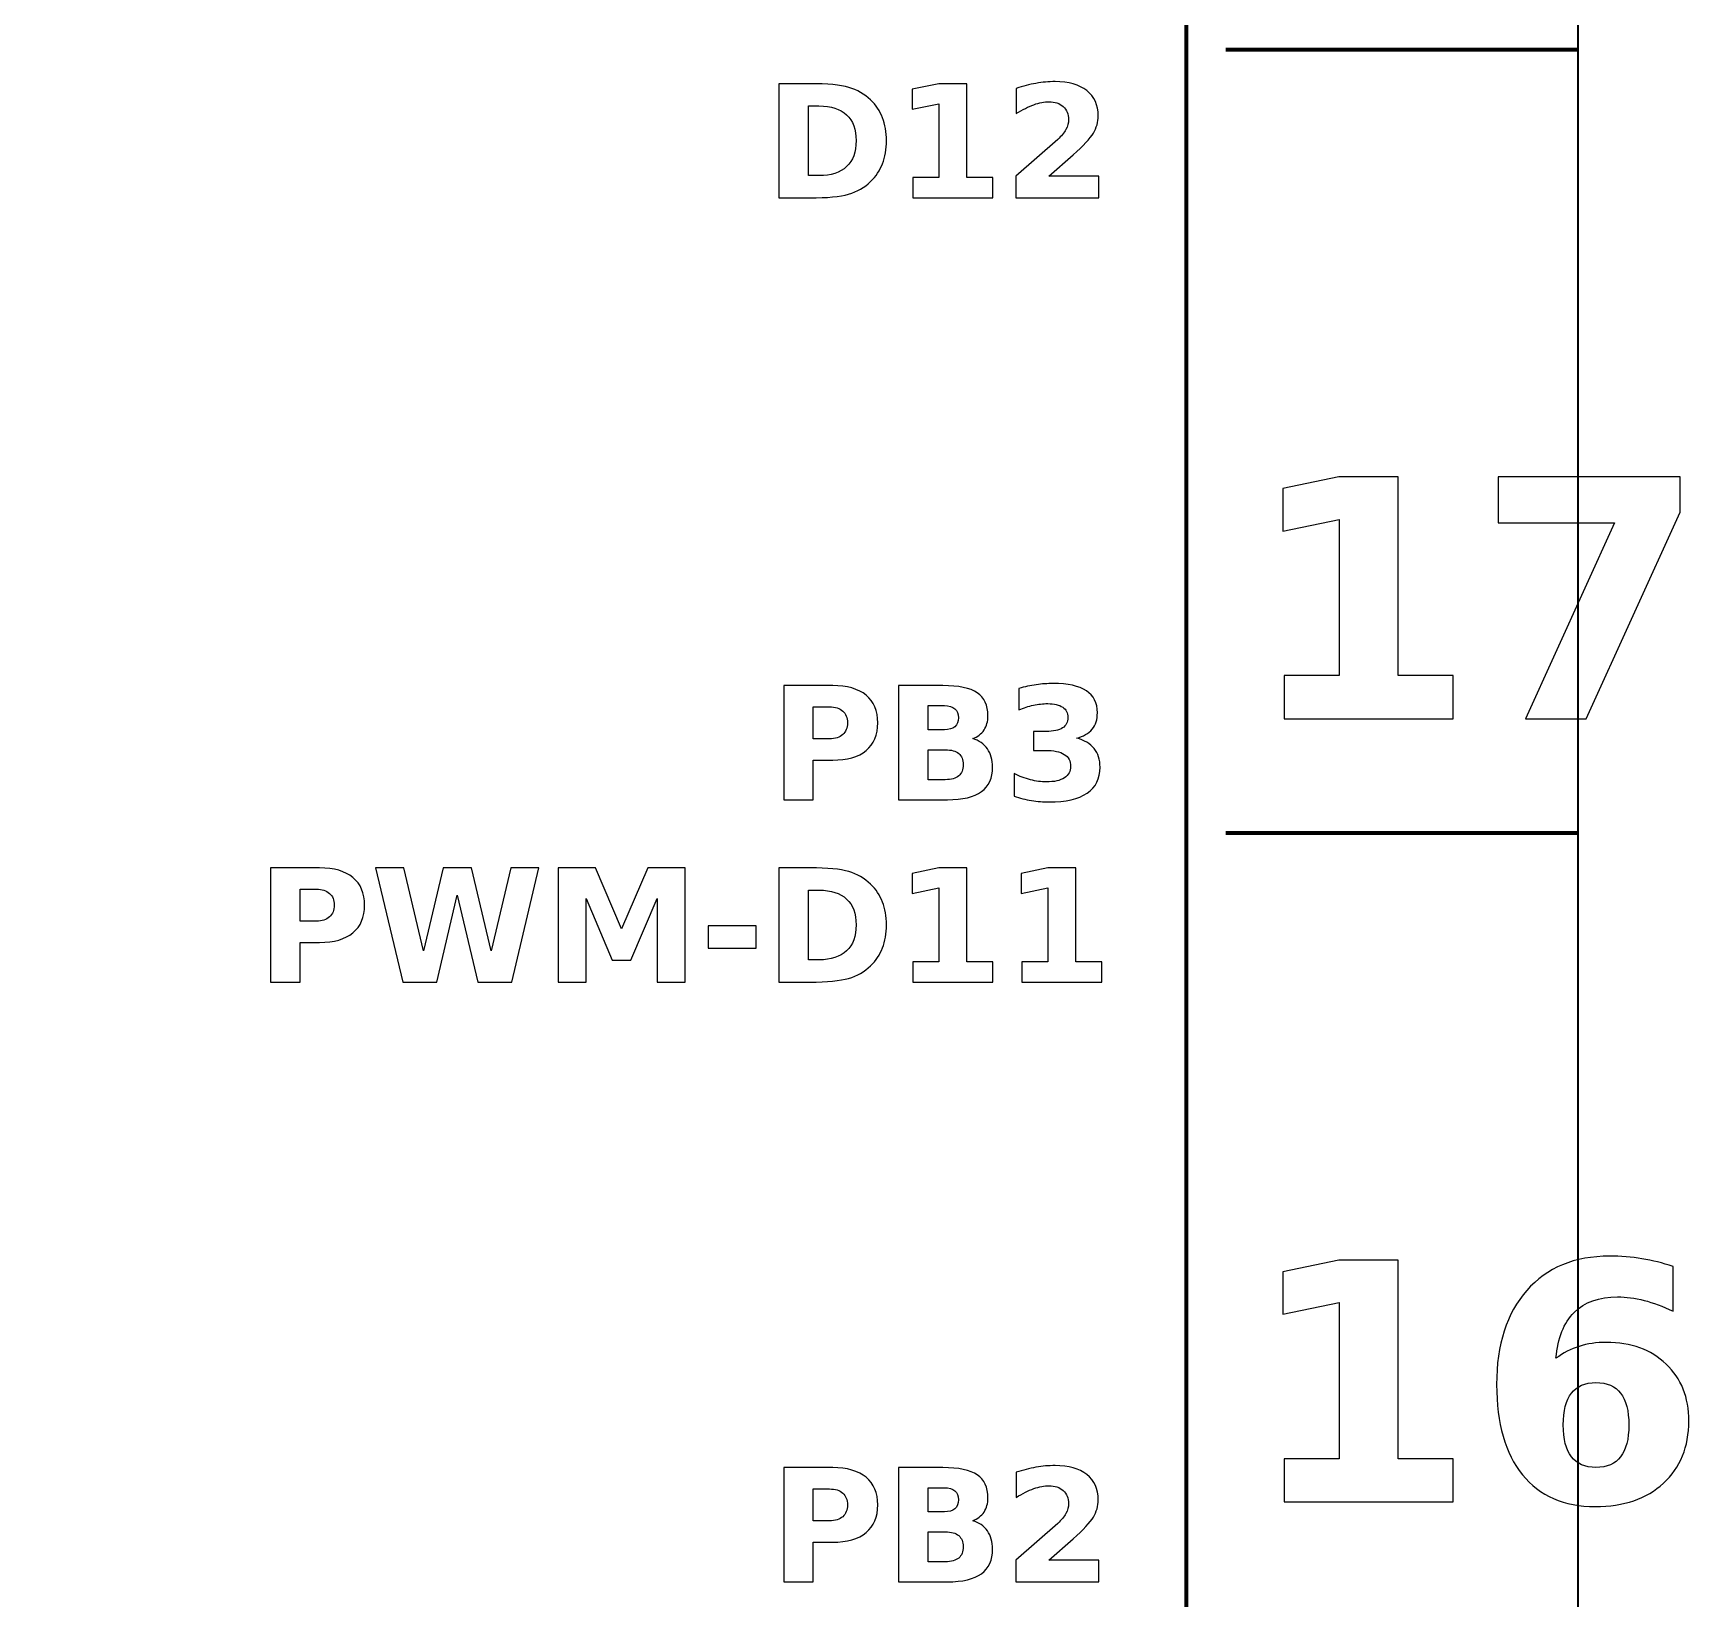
# Model space of a CAD drawing. Header units: centimetres. Extents: x -12.6 to -8.4, y -22.9 to -6.8.
# Drawn here: x -10.473 to -8.359, y -20.828 to -18.829 of the extents above; entities that cross this region are included whole.
import ezdxf

# ---------------------------------------------------------------- set-up
doc = ezdxf.new("R2010")
doc.units = ezdxf.units.CM
doc.header["$MEASUREMENT"] = 0
doc.layers.add('Layer 1', color=7, linetype='Continuous')

msp = doc.modelspace()

# ---------------------------------------------------------------- linework, layer by layer
at = {"layer": 'Layer 1', "color": 7, "lineweight": 35}
msp.add_open_spline([(-12.5, -6.85), (-12.5, -6.85), (-8.5, -6.85), (-8.5, -6.85), (-8.5, -6.85), (-8.5, -6.85), (-8.5, -22.85), (-8.5, -22.85), (-8.5, -22.85), (-8.5, -22.85), (-12.5, -22.85), (-12.5, -22.85), (-12.5, -22.85), (-12.5, -22.85), (-12.5, -6.85), (-12.5, -6.85)], degree=3, knots=[0, 0, 0, 0, 0.25, 0.25, 0.25, 0.25, 0.5, 0.5, 0.5, 0.5, 0.75, 0.75, 0.75, 0.75, 1, 1, 1, 1], dxfattribs=at)
at = {"layer": 'Layer 1', "color": 250, "lineweight": 100}
msp.add_open_spline([(-12, -8.35), (-12, -8.35), (-9, -8.35), (-9, -8.35), (-9, -8.35), (-9, -8.35), (-9, -22.25), (-9, -22.25), (-9, -22.25), (-9, -22.25), (-12, -22.25), (-12, -22.25), (-12, -22.25), (-12, -22.25), (-12, -8.35), (-12, -8.35)], degree=3, knots=[0, 0, 0, 0, 0.25, 0.25, 0.25, 0.25, 0.5, 0.5, 0.5, 0.5, 0.75, 0.75, 0.75, 0.75, 1, 1, 1, 1], dxfattribs=at)
at = {"layer": 'Layer 1', "color": 250, "lineweight": 106}
for points in [[(-8.95, -18.85), (-8.95, -18.85), (-8.50001, -18.84998), (-8.50001, -18.84998)], [(-8.95, -19.85), (-8.95, -19.85), (-8.50001, -19.84998), (-8.50001, -19.84998)]]:
    msp.add_open_spline(points, degree=3, dxfattribs=at)
at = {"layer": 'Layer 1', "color": 250}
for points, knots in [([(-9.5205, -18.8935), (-9.5205, -18.8935), (-9.48084, -18.8935), (-9.48084, -18.8935), (-9.48084, -18.8935), (-9.4587, -18.8935), (-9.44224, -18.89507), (-9.4314, -18.89823), (-9.4314, -18.89823), (-9.42057, -18.9014), (-9.41127, -18.90673), (-9.4035, -18.9143), (-9.4035, -18.9143), (-9.39667, -18.92087), (-9.3916, -18.92847), (-9.38827, -18.93707), (-9.38827, -18.93707), (-9.38497, -18.94563), (-9.3833, -18.95537), (-9.3833, -18.96627), (-9.3833, -18.96627), (-9.3833, -18.97727), (-9.38497, -18.98707), (-9.38827, -18.9957), (-9.38827, -18.9957), (-9.3916, -19.00433), (-9.39667, -19.01193), (-9.4035, -19.0185), (-9.4035, -19.0185), (-9.41134, -19.02607), (-9.4207, -19.0314), (-9.43164, -19.03457), (-9.43164, -19.03457), (-9.44257, -19.03773), (-9.45897, -19.0393), (-9.48084, -19.0393), (-9.48084, -19.0393), (-9.48084, -19.0393), (-9.5205, -19.0393), (-9.5205, -19.0393), (-9.5205, -19.0393), (-9.5205, -19.0393), (-9.5205, -18.8935), (-9.5205, -18.8935)], [0, 0, 0, 0, 0.0909091, 0.0909091, 0.0909091, 0.0909091, 0.1818182, 0.1818182, 0.1818182, 0.1818182, 0.2727273, 0.2727273, 0.2727273, 0.2727273, 0.3636364, 0.3636364, 0.3636364, 0.3636364, 0.4545455, 0.4545455, 0.4545455, 0.4545455, 0.5454545, 0.5454545, 0.5454545, 0.5454545, 0.6363636, 0.6363636, 0.6363636, 0.6363636, 0.7272727, 0.7272727, 0.7272727, 0.7272727, 0.8181818, 0.8181818, 0.8181818, 0.8181818, 0.9090909, 0.9090909, 0.9090909, 0.9090909, 1, 1, 1, 1]), ([(-9.34944, -19.01333), (-9.34944, -19.01333), (-9.31624, -19.01333), (-9.31624, -19.01333), (-9.31624, -19.01333), (-9.31624, -19.01333), (-9.31624, -18.9191), (-9.31624, -18.9191), (-9.31624, -18.9191), (-9.31624, -18.9191), (-9.3503, -18.92613), (-9.3503, -18.92613), (-9.3503, -18.92613), (-9.3503, -18.92613), (-9.3503, -18.90053), (-9.3503, -18.90053), (-9.3503, -18.90053), (-9.3503, -18.90053), (-9.31644, -18.8935), (-9.31644, -18.8935), (-9.31644, -18.8935), (-9.31644, -18.8935), (-9.2807, -18.8935), (-9.2807, -18.8935), (-9.2807, -18.8935), (-9.2807, -18.8935), (-9.2807, -19.01333), (-9.2807, -19.01333), (-9.2807, -19.01333), (-9.2807, -19.01333), (-9.2475, -19.01333), (-9.2475, -19.01333), (-9.2475, -19.01333), (-9.2475, -19.01333), (-9.2475, -19.0393), (-9.2475, -19.0393), (-9.2475, -19.0393), (-9.2475, -19.0393), (-9.34944, -19.0393), (-9.34944, -19.0393), (-9.34944, -19.0393), (-9.34944, -19.0393), (-9.34944, -19.01333), (-9.34944, -19.01333)], [0, 0, 0, 0, 0.0909091, 0.0909091, 0.0909091, 0.0909091, 0.1818182, 0.1818182, 0.1818182, 0.1818182, 0.2727273, 0.2727273, 0.2727273, 0.2727273, 0.3636364, 0.3636364, 0.3636364, 0.3636364, 0.4545455, 0.4545455, 0.4545455, 0.4545455, 0.5454545, 0.5454545, 0.5454545, 0.5454545, 0.6363636, 0.6363636, 0.6363636, 0.6363636, 0.7272727, 0.7272727, 0.7272727, 0.7272727, 0.8181818, 0.8181818, 0.8181818, 0.8181818, 0.9090909, 0.9090909, 0.9090909, 0.9090909, 1, 1, 1, 1]), ([(-9.17607, -19.01167), (-9.17607, -19.01167), (-9.1119, -19.01167), (-9.1119, -19.01167), (-9.1119, -19.01167), (-9.1119, -19.01167), (-9.1119, -19.0393), (-9.1119, -19.0393), (-9.1119, -19.0393), (-9.1119, -19.0393), (-9.21787, -19.0393), (-9.21787, -19.0393), (-9.21787, -19.0393), (-9.21787, -19.0393), (-9.21787, -19.01167), (-9.21787, -19.01167), (-9.21787, -19.01167), (-9.21787, -19.01167), (-9.16463, -18.9647), (-9.16463, -18.9647), (-9.16463, -18.9647), (-9.15987, -18.9604), (-9.15637, -18.9562), (-9.1541, -18.9521), (-9.1541, -18.9521), (-9.1518, -18.948), (-9.15067, -18.94373), (-9.15067, -18.9393), (-9.15067, -18.9393), (-9.15067, -18.93247), (-9.15297, -18.92697), (-9.15757, -18.9228), (-9.15757, -18.9228), (-9.16213, -18.91863), (-9.16823, -18.91657), (-9.17587, -18.91657), (-9.17587, -18.91657), (-9.18173, -18.91657), (-9.18813, -18.91783), (-9.1951, -18.92033), (-9.1951, -18.92033), (-9.20207, -18.92283), (-9.20953, -18.92657), (-9.21747, -18.9315), (-9.21747, -18.9315), (-9.21747, -18.9315), (-9.21747, -18.89947), (-9.21747, -18.89947), (-9.21747, -18.89947), (-9.209, -18.89667), (-9.20063, -18.89453), (-9.19237, -18.89307), (-9.19237, -18.89307), (-9.1841, -18.8916), (-9.176, -18.89087), (-9.16803, -18.89087), (-9.16803, -18.89087), (-9.1506, -18.89087), (-9.13703, -18.8947), (-9.12737, -18.9024), (-9.12737, -18.9024), (-9.1177, -18.91007), (-9.11287, -18.92077), (-9.11287, -18.93453), (-9.11287, -18.93453), (-9.11287, -18.94247), (-9.11493, -18.94987), (-9.11903, -18.95673), (-9.11903, -18.95673), (-9.12313, -18.9636), (-9.13177, -18.9728), (-9.1449, -18.98433), (-9.1449, -18.98433), (-9.1449, -18.98433), (-9.17607, -19.01167), (-9.17607, -19.01167)], [0, 0, 0, 0, 0.0526316, 0.0526316, 0.0526316, 0.0526316, 0.1052632, 0.1052632, 0.1052632, 0.1052632, 0.1578947, 0.1578947, 0.1578947, 0.1578947, 0.2105263, 0.2105263, 0.2105263, 0.2105263, 0.2631579, 0.2631579, 0.2631579, 0.2631579, 0.3157895, 0.3157895, 0.3157895, 0.3157895, 0.3684211, 0.3684211, 0.3684211, 0.3684211, 0.4210526, 0.4210526, 0.4210526, 0.4210526, 0.4736842, 0.4736842, 0.4736842, 0.4736842, 0.5263158, 0.5263158, 0.5263158, 0.5263158, 0.5789474, 0.5789474, 0.5789474, 0.5789474, 0.6315789, 0.6315789, 0.6315789, 0.6315789, 0.6842105, 0.6842105, 0.6842105, 0.6842105, 0.7368421, 0.7368421, 0.7368421, 0.7368421, 0.7894737, 0.7894737, 0.7894737, 0.7894737, 0.8421053, 0.8421053, 0.8421053, 0.8421053, 0.8947368, 0.8947368, 0.8947368, 0.8947368, 0.9473684, 0.9473684, 0.9473684, 0.9473684, 1, 1, 1, 1]), ([(-9.4829, -18.92193), (-9.4829, -18.92193), (-9.4829, -19.01087), (-9.4829, -19.01087), (-9.4829, -19.01087), (-9.4829, -19.01087), (-9.46944, -19.01087), (-9.46944, -19.01087), (-9.46944, -19.01087), (-9.45407, -19.01087), (-9.44234, -19.00707), (-9.43424, -18.99943), (-9.43424, -18.99943), (-9.42614, -18.99183), (-9.42207, -18.98077), (-9.42207, -18.96627), (-9.42207, -18.96627), (-9.42207, -18.9518), (-9.4261, -18.9408), (-9.43417, -18.93327), (-9.43417, -18.93327), (-9.44224, -18.9257), (-9.454, -18.92193), (-9.46944, -18.92193), (-9.46944, -18.92193), (-9.46944, -18.92193), (-9.4829, -18.92193), (-9.4829, -18.92193)], [0, 0, 0, 0, 0.1428571, 0.1428571, 0.1428571, 0.1428571, 0.2857143, 0.2857143, 0.2857143, 0.2857143, 0.4285714, 0.4285714, 0.4285714, 0.4285714, 0.5714286, 0.5714286, 0.5714286, 0.5714286, 0.7142857, 0.7142857, 0.7142857, 0.7142857, 0.8571429, 0.8571429, 0.8571429, 0.8571429, 1, 1, 1, 1]), ([(-8.87539, -19.64935), (-8.87539, -19.64935), (-8.80512, -19.64935), (-8.80512, -19.64935), (-8.80512, -19.64935), (-8.80512, -19.64935), (-8.80512, -19.44989), (-8.80512, -19.44989), (-8.80512, -19.44989), (-8.80512, -19.44989), (-8.87722, -19.46478), (-8.87722, -19.46478), (-8.87722, -19.46478), (-8.87722, -19.46478), (-8.87722, -19.41059), (-8.87722, -19.41059), (-8.87722, -19.41059), (-8.87722, -19.41059), (-8.80554, -19.3957), (-8.80554, -19.3957), (-8.80554, -19.3957), (-8.80554, -19.3957), (-8.72991, -19.3957), (-8.72991, -19.3957), (-8.72991, -19.3957), (-8.72991, -19.3957), (-8.72991, -19.64935), (-8.72991, -19.64935), (-8.72991, -19.64935), (-8.72991, -19.64935), (-8.65963, -19.64935), (-8.65963, -19.64935), (-8.65963, -19.64935), (-8.65963, -19.64935), (-8.65963, -19.70431), (-8.65963, -19.70431), (-8.65963, -19.70431), (-8.65963, -19.70431), (-8.87539, -19.70431), (-8.87539, -19.70431), (-8.87539, -19.70431), (-8.87539, -19.70431), (-8.87539, -19.64935), (-8.87539, -19.64935)], [0, 0, 0, 0, 0.0909091, 0.0909091, 0.0909091, 0.0909091, 0.1818182, 0.1818182, 0.1818182, 0.1818182, 0.2727273, 0.2727273, 0.2727273, 0.2727273, 0.3636364, 0.3636364, 0.3636364, 0.3636364, 0.4545455, 0.4545455, 0.4545455, 0.4545455, 0.5454545, 0.5454545, 0.5454545, 0.5454545, 0.6363636, 0.6363636, 0.6363636, 0.6363636, 0.7272727, 0.7272727, 0.7272727, 0.7272727, 0.8181818, 0.8181818, 0.8181818, 0.8181818, 0.9090909, 0.9090909, 0.9090909, 0.9090909, 1, 1, 1, 1]), ([(-8.60213, -19.3957), (-8.60213, -19.3957), (-8.36958, -19.3957), (-8.36958, -19.3957), (-8.36958, -19.3957), (-8.36958, -19.3957), (-8.36958, -19.44058), (-8.36958, -19.44058), (-8.36958, -19.44058), (-8.36958, -19.44058), (-8.48987, -19.70431), (-8.48987, -19.70431), (-8.48987, -19.70431), (-8.48987, -19.70431), (-8.56741, -19.70431), (-8.56741, -19.70431), (-8.56741, -19.70431), (-8.56741, -19.70431), (-8.45347, -19.45419), (-8.45347, -19.45419), (-8.45347, -19.45419), (-8.45347, -19.45419), (-8.60213, -19.45419), (-8.60213, -19.45419), (-8.60213, -19.45419), (-8.60213, -19.45419), (-8.60213, -19.3957), (-8.60213, -19.3957)], [0, 0, 0, 0, 0.1428571, 0.1428571, 0.1428571, 0.1428571, 0.2857143, 0.2857143, 0.2857143, 0.2857143, 0.4285714, 0.4285714, 0.4285714, 0.4285714, 0.5714286, 0.5714286, 0.5714286, 0.5714286, 0.7142857, 0.7142857, 0.7142857, 0.7142857, 0.8571429, 0.8571429, 0.8571429, 0.8571429, 1, 1, 1, 1]), ([(-9.51433, -19.66202), (-9.51433, -19.66202), (-9.45193, -19.66202), (-9.45193, -19.66202), (-9.45193, -19.66202), (-9.43337, -19.66202), (-9.41913, -19.66615), (-9.4092, -19.67439), (-9.4092, -19.67439), (-9.39927, -19.68262), (-9.3943, -19.69435), (-9.3943, -19.70959), (-9.3943, -19.70959), (-9.3943, -19.72485), (-9.39927, -19.73662), (-9.4092, -19.74485), (-9.4092, -19.74485), (-9.41913, -19.75309), (-9.43337, -19.75722), (-9.45193, -19.75722), (-9.45193, -19.75722), (-9.45193, -19.75722), (-9.47673, -19.75722), (-9.47673, -19.75722), (-9.47673, -19.75722), (-9.47673, -19.75722), (-9.47673, -19.80782), (-9.47673, -19.80782), (-9.47673, -19.80782), (-9.47673, -19.80782), (-9.51433, -19.80782), (-9.51433, -19.80782), (-9.51433, -19.80782), (-9.51433, -19.80782), (-9.51433, -19.66202), (-9.51433, -19.66202)], [0, 0, 0, 0, 0.1111111, 0.1111111, 0.1111111, 0.1111111, 0.2222222, 0.2222222, 0.2222222, 0.2222222, 0.3333333, 0.3333333, 0.3333333, 0.3333333, 0.4444444, 0.4444444, 0.4444444, 0.4444444, 0.5555556, 0.5555556, 0.5555556, 0.5555556, 0.6666667, 0.6666667, 0.6666667, 0.6666667, 0.7777778, 0.7777778, 0.7777778, 0.7777778, 0.8888889, 0.8888889, 0.8888889, 0.8888889, 1, 1, 1, 1]), ([(-9.27313, -19.72979), (-9.26506, -19.73212), (-9.2588, -19.73645), (-9.25436, -19.74279), (-9.25436, -19.74279), (-9.24993, -19.74909), (-9.24773, -19.75685), (-9.24773, -19.76602), (-9.24773, -19.76602), (-9.24773, -19.78009), (-9.2525, -19.79055), (-9.262, -19.79745), (-9.262, -19.79745), (-9.2715, -19.80435), (-9.28596, -19.80782), (-9.30536, -19.80782), (-9.30536, -19.80782), (-9.30536, -19.80782), (-9.36776, -19.80782), (-9.36776, -19.80782), (-9.36776, -19.80782), (-9.36776, -19.80782), (-9.36776, -19.66202), (-9.36776, -19.66202), (-9.36776, -19.66202), (-9.36776, -19.66202), (-9.31133, -19.66202), (-9.31133, -19.66202), (-9.31133, -19.66202), (-9.29106, -19.66202), (-9.2764, -19.66509), (-9.26733, -19.67119), (-9.26733, -19.67119), (-9.25823, -19.67732), (-9.2537, -19.68712), (-9.2537, -19.70059), (-9.2537, -19.70059), (-9.2537, -19.70769), (-9.25536, -19.71372), (-9.25866, -19.71872), (-9.25866, -19.71872), (-9.262, -19.72369), (-9.2668, -19.72739), (-9.27313, -19.72979)], [0, 0, 0, 0, 0.0909091, 0.0909091, 0.0909091, 0.0909091, 0.1818182, 0.1818182, 0.1818182, 0.1818182, 0.2727273, 0.2727273, 0.2727273, 0.2727273, 0.3636364, 0.3636364, 0.3636364, 0.3636364, 0.4545455, 0.4545455, 0.4545455, 0.4545455, 0.5454545, 0.5454545, 0.5454545, 0.5454545, 0.6363636, 0.6363636, 0.6363636, 0.6363636, 0.7272727, 0.7272727, 0.7272727, 0.7272727, 0.8181818, 0.8181818, 0.8181818, 0.8181818, 0.9090909, 0.9090909, 0.9090909, 0.9090909, 1, 1, 1, 1]), ([(-9.14053, -19.72919), (-9.13073, -19.73172), (-9.12323, -19.73615), (-9.11813, -19.74242), (-9.11813, -19.74242), (-9.11303, -19.74872), (-9.11047, -19.75669), (-9.11047, -19.76639), (-9.11047, -19.76639), (-9.11047, -19.78085), (-9.116, -19.79185), (-9.12707, -19.79939), (-9.12707, -19.79939), (-9.13813, -19.80689), (-9.15427, -19.81065), (-9.1755, -19.81065), (-9.1755, -19.81065), (-9.183, -19.81065), (-9.1905, -19.81005), (-9.19803, -19.80885), (-9.19803, -19.80885), (-9.20553, -19.80765), (-9.21297, -19.80582), (-9.22033, -19.80342), (-9.22033, -19.80342), (-9.22033, -19.80342), (-9.22033, -19.77442), (-9.22033, -19.77442), (-9.22033, -19.77442), (-9.2133, -19.77792), (-9.20633, -19.78059), (-9.1994, -19.78239), (-9.1994, -19.78239), (-9.19247, -19.78415), (-9.18563, -19.78505), (-9.17893, -19.78505), (-9.17893, -19.78505), (-9.16897, -19.78505), (-9.16133, -19.78332), (-9.15603, -19.77989), (-9.15603, -19.77989), (-9.15073, -19.77642), (-9.14807, -19.77149), (-9.14807, -19.76502), (-9.14807, -19.76502), (-9.14807, -19.75839), (-9.1508, -19.75335), (-9.15623, -19.74995), (-9.15623, -19.74995), (-9.16167, -19.74652), (-9.1697, -19.74482), (-9.1803, -19.74482), (-9.1803, -19.74482), (-9.1803, -19.74482), (-9.19533, -19.74482), (-9.19533, -19.74482), (-9.19533, -19.74482), (-9.19533, -19.74482), (-9.19533, -19.72059), (-9.19533, -19.72059), (-9.19533, -19.72059), (-9.19533, -19.72059), (-9.17953, -19.72059), (-9.17953, -19.72059), (-9.17953, -19.72059), (-9.17007, -19.72059), (-9.16307, -19.71912), (-9.15843, -19.71615), (-9.15843, -19.71615), (-9.1538, -19.71319), (-9.1515, -19.70869), (-9.1515, -19.70265), (-9.1515, -19.70265), (-9.1515, -19.69705), (-9.15373, -19.69272), (-9.15823, -19.68969), (-9.15823, -19.68969), (-9.16273, -19.68662), (-9.16907, -19.68509), (-9.17727, -19.68509), (-9.17727, -19.68509), (-9.18333, -19.68509), (-9.18943, -19.68575), (-9.19563, -19.68712), (-9.19563, -19.68712), (-9.2018, -19.68849), (-9.20793, -19.69052), (-9.21407, -19.69319), (-9.21407, -19.69319), (-9.21407, -19.69319), (-9.21407, -19.66565), (-9.21407, -19.66565), (-9.21407, -19.66565), (-9.20663, -19.66355), (-9.1993, -19.66199), (-9.192, -19.66095), (-9.192, -19.66095), (-9.1847, -19.65992), (-9.17757, -19.65939), (-9.17053, -19.65939), (-9.17053, -19.65939), (-9.1516, -19.65939), (-9.1374, -19.66249), (-9.128, -19.66872), (-9.128, -19.66872), (-9.1186, -19.67492), (-9.1139, -19.68429), (-9.1139, -19.69679), (-9.1139, -19.69679), (-9.1139, -19.70529), (-9.11613, -19.71229), (-9.12063, -19.71772), (-9.12063, -19.71772), (-9.12513, -19.72315), (-9.13177, -19.72699), (-9.14053, -19.72919)], [0, 0, 0, 0, 0.0344828, 0.0344828, 0.0344828, 0.0344828, 0.0689655, 0.0689655, 0.0689655, 0.0689655, 0.1034483, 0.1034483, 0.1034483, 0.1034483, 0.137931, 0.137931, 0.137931, 0.137931, 0.1724138, 0.1724138, 0.1724138, 0.1724138, 0.2068966, 0.2068966, 0.2068966, 0.2068966, 0.2413793, 0.2413793, 0.2413793, 0.2413793, 0.2758621, 0.2758621, 0.2758621, 0.2758621, 0.3103448, 0.3103448, 0.3103448, 0.3103448, 0.3448276, 0.3448276, 0.3448276, 0.3448276, 0.3793103, 0.3793103, 0.3793103, 0.3793103, 0.4137931, 0.4137931, 0.4137931, 0.4137931, 0.4482759, 0.4482759, 0.4482759, 0.4482759, 0.4827586, 0.4827586, 0.4827586, 0.4827586, 0.5172414, 0.5172414, 0.5172414, 0.5172414, 0.5517241, 0.5517241, 0.5517241, 0.5517241, 0.5862069, 0.5862069, 0.5862069, 0.5862069, 0.6206897, 0.6206897, 0.6206897, 0.6206897, 0.6551724, 0.6551724, 0.6551724, 0.6551724, 0.6896552, 0.6896552, 0.6896552, 0.6896552, 0.7241379, 0.7241379, 0.7241379, 0.7241379, 0.7586207, 0.7586207, 0.7586207, 0.7586207, 0.7931034, 0.7931034, 0.7931034, 0.7931034, 0.8275862, 0.8275862, 0.8275862, 0.8275862, 0.862069, 0.862069, 0.862069, 0.862069, 0.8965517, 0.8965517, 0.8965517, 0.8965517, 0.9310345, 0.9310345, 0.9310345, 0.9310345, 0.9655172, 0.9655172, 0.9655172, 0.9655172, 1, 1, 1, 1]), ([(-9.47673, -19.68925), (-9.47673, -19.68925), (-9.47673, -19.72999), (-9.47673, -19.72999), (-9.47673, -19.72999), (-9.47673, -19.72999), (-9.45593, -19.72999), (-9.45593, -19.72999), (-9.45593, -19.72999), (-9.44863, -19.72999), (-9.443, -19.72822), (-9.43903, -19.72465), (-9.43903, -19.72465), (-9.43507, -19.72112), (-9.43307, -19.71609), (-9.43307, -19.70959), (-9.43307, -19.70959), (-9.43307, -19.70305), (-9.43507, -19.69805), (-9.43903, -19.69452), (-9.43903, -19.69452), (-9.443, -19.69102), (-9.44863, -19.68925), (-9.45593, -19.68925), (-9.45593, -19.68925), (-9.45593, -19.68925), (-9.47673, -19.68925), (-9.47673, -19.68925)], [0, 0, 0, 0, 0.1428571, 0.1428571, 0.1428571, 0.1428571, 0.2857143, 0.2857143, 0.2857143, 0.2857143, 0.4285714, 0.4285714, 0.4285714, 0.4285714, 0.5714286, 0.5714286, 0.5714286, 0.5714286, 0.7142857, 0.7142857, 0.7142857, 0.7142857, 0.8571429, 0.8571429, 0.8571429, 0.8571429, 1, 1, 1, 1]), ([(-9.30936, -19.71845), (-9.30343, -19.71845), (-9.29893, -19.71715), (-9.2959, -19.71455), (-9.2959, -19.71455), (-9.29283, -19.71195), (-9.2913, -19.70812), (-9.2913, -19.70302), (-9.2913, -19.70302), (-9.2913, -19.69802), (-9.29283, -19.69422), (-9.2959, -19.69159), (-9.2959, -19.69159), (-9.29893, -19.68895), (-9.30343, -19.68762), (-9.30936, -19.68762), (-9.30936, -19.68762), (-9.30936, -19.68762), (-9.33016, -19.68762), (-9.33016, -19.68762), (-9.33016, -19.68762), (-9.33016, -19.68762), (-9.33016, -19.71845), (-9.33016, -19.71845), (-9.33016, -19.71845), (-9.33016, -19.71845), (-9.30936, -19.71845), (-9.30936, -19.71845)], [0, 0, 0, 0, 0.1428571, 0.1428571, 0.1428571, 0.1428571, 0.2857143, 0.2857143, 0.2857143, 0.2857143, 0.4285714, 0.4285714, 0.4285714, 0.4285714, 0.5714286, 0.5714286, 0.5714286, 0.5714286, 0.7142857, 0.7142857, 0.7142857, 0.7142857, 0.8571429, 0.8571429, 0.8571429, 0.8571429, 1, 1, 1, 1]), ([(-9.3081, -19.78222), (-9.30053, -19.78222), (-9.29486, -19.78062), (-9.29103, -19.77745), (-9.29103, -19.77745), (-9.28723, -19.77425), (-9.28533, -19.76942), (-9.28533, -19.76299), (-9.28533, -19.76299), (-9.28533, -19.75669), (-9.28723, -19.75195), (-9.291, -19.74879), (-9.291, -19.74879), (-9.29476, -19.74562), (-9.30046, -19.74405), (-9.3081, -19.74405), (-9.3081, -19.74405), (-9.3081, -19.74405), (-9.33016, -19.74405), (-9.33016, -19.74405), (-9.33016, -19.74405), (-9.33016, -19.74405), (-9.33016, -19.78222), (-9.33016, -19.78222), (-9.33016, -19.78222), (-9.33016, -19.78222), (-9.3081, -19.78222), (-9.3081, -19.78222)], [0, 0, 0, 0, 0.1428571, 0.1428571, 0.1428571, 0.1428571, 0.2857143, 0.2857143, 0.2857143, 0.2857143, 0.4285714, 0.4285714, 0.4285714, 0.4285714, 0.5714286, 0.5714286, 0.5714286, 0.5714286, 0.7142857, 0.7142857, 0.7142857, 0.7142857, 0.8571429, 0.8571429, 0.8571429, 0.8571429, 1, 1, 1, 1]), ([(-10.1697, -19.89482), (-10.1697, -19.89482), (-10.1073, -19.89482), (-10.1073, -19.89482), (-10.1073, -19.89482), (-10.08874, -19.89482), (-10.0745, -19.89895), (-10.06457, -19.90719), (-10.06457, -19.90719), (-10.05464, -19.91542), (-10.04967, -19.92715), (-10.04967, -19.94239), (-10.04967, -19.94239), (-10.04967, -19.95765), (-10.05464, -19.96942), (-10.06457, -19.97765), (-10.06457, -19.97765), (-10.0745, -19.98589), (-10.08874, -19.99002), (-10.1073, -19.99002), (-10.1073, -19.99002), (-10.1073, -19.99002), (-10.1321, -19.99002), (-10.1321, -19.99002), (-10.1321, -19.99002), (-10.1321, -19.99002), (-10.1321, -20.04062), (-10.1321, -20.04062), (-10.1321, -20.04062), (-10.1321, -20.04062), (-10.1697, -20.04062), (-10.1697, -20.04062), (-10.1697, -20.04062), (-10.1697, -20.04062), (-10.1697, -19.89482), (-10.1697, -19.89482)], [0, 0, 0, 0, 0.1111111, 0.1111111, 0.1111111, 0.1111111, 0.2222222, 0.2222222, 0.2222222, 0.2222222, 0.3333333, 0.3333333, 0.3333333, 0.3333333, 0.4444444, 0.4444444, 0.4444444, 0.4444444, 0.5555556, 0.5555556, 0.5555556, 0.5555556, 0.6666667, 0.6666667, 0.6666667, 0.6666667, 0.7777778, 0.7777778, 0.7777778, 0.7777778, 0.8888889, 0.8888889, 0.8888889, 0.8888889, 1, 1, 1, 1]), ([(-10.03553, -19.89482), (-10.03553, -19.89482), (-9.9995, -19.89482), (-9.9995, -19.89482), (-9.9995, -19.89482), (-9.9995, -19.89482), (-9.9743, -20.00079), (-9.9743, -20.00079), (-9.9743, -20.00079), (-9.9743, -20.00079), (-9.9493, -19.89482), (-9.9493, -19.89482), (-9.9493, -19.89482), (-9.9493, -19.89482), (-9.91307, -19.89482), (-9.91307, -19.89482), (-9.91307, -19.89482), (-9.91307, -19.89482), (-9.88807, -20.00079), (-9.88807, -20.00079), (-9.88807, -20.00079), (-9.88807, -20.00079), (-9.86287, -19.89482), (-9.86287, -19.89482), (-9.86287, -19.89482), (-9.86287, -19.89482), (-9.82713, -19.89482), (-9.82713, -19.89482), (-9.82713, -19.89482), (-9.82713, -19.89482), (-9.8615, -20.04062), (-9.8615, -20.04062), (-9.8615, -20.04062), (-9.8615, -20.04062), (-9.90487, -20.04062), (-9.90487, -20.04062), (-9.90487, -20.04062), (-9.90487, -20.04062), (-9.93133, -19.92979), (-9.93133, -19.92979), (-9.93133, -19.92979), (-9.93133, -19.92979), (-9.9575, -20.04062), (-9.9575, -20.04062), (-9.9575, -20.04062), (-9.9575, -20.04062), (-10.00087, -20.04062), (-10.00087, -20.04062), (-10.00087, -20.04062), (-10.00087, -20.04062), (-10.03553, -19.89482), (-10.03553, -19.89482)], [0, 0, 0, 0, 0.0769231, 0.0769231, 0.0769231, 0.0769231, 0.1538462, 0.1538462, 0.1538462, 0.1538462, 0.2307692, 0.2307692, 0.2307692, 0.2307692, 0.3076923, 0.3076923, 0.3076923, 0.3076923, 0.3846154, 0.3846154, 0.3846154, 0.3846154, 0.4615385, 0.4615385, 0.4615385, 0.4615385, 0.5384615, 0.5384615, 0.5384615, 0.5384615, 0.6153846, 0.6153846, 0.6153846, 0.6153846, 0.6923077, 0.6923077, 0.6923077, 0.6923077, 0.7692308, 0.7692308, 0.7692308, 0.7692308, 0.8461538, 0.8461538, 0.8461538, 0.8461538, 0.9230769, 0.9230769, 0.9230769, 0.9230769, 1, 1, 1, 1]), ([(-9.80253, -19.89482), (-9.80253, -19.89482), (-9.7547, -19.89482), (-9.7547, -19.89482), (-9.7547, -19.89482), (-9.7547, -19.89482), (-9.72147, -19.97285), (-9.72147, -19.97285), (-9.72147, -19.97285), (-9.72147, -19.97285), (-9.68807, -19.89482), (-9.68807, -19.89482), (-9.68807, -19.89482), (-9.68807, -19.89482), (-9.64033, -19.89482), (-9.64033, -19.89482), (-9.64033, -19.89482), (-9.64033, -19.89482), (-9.64033, -20.04062), (-9.64033, -20.04062), (-9.64033, -20.04062), (-9.64033, -20.04062), (-9.67587, -20.04062), (-9.67587, -20.04062), (-9.67587, -20.04062), (-9.67587, -20.04062), (-9.67587, -19.93399), (-9.67587, -19.93399), (-9.67587, -19.93399), (-9.67587, -19.93399), (-9.70947, -20.01259), (-9.70947, -20.01259), (-9.70947, -20.01259), (-9.70947, -20.01259), (-9.7333, -20.01259), (-9.7333, -20.01259), (-9.7333, -20.01259), (-9.7333, -20.01259), (-9.7669, -19.93399), (-9.7669, -19.93399), (-9.7669, -19.93399), (-9.7669, -19.93399), (-9.7669, -20.04062), (-9.7669, -20.04062), (-9.7669, -20.04062), (-9.7669, -20.04062), (-9.80253, -20.04062), (-9.80253, -20.04062), (-9.80253, -20.04062), (-9.80253, -20.04062), (-9.80253, -19.89482), (-9.80253, -19.89482)], [0, 0, 0, 0, 0.0769231, 0.0769231, 0.0769231, 0.0769231, 0.1538462, 0.1538462, 0.1538462, 0.1538462, 0.2307692, 0.2307692, 0.2307692, 0.2307692, 0.3076923, 0.3076923, 0.3076923, 0.3076923, 0.3846154, 0.3846154, 0.3846154, 0.3846154, 0.4615385, 0.4615385, 0.4615385, 0.4615385, 0.5384615, 0.5384615, 0.5384615, 0.5384615, 0.6153846, 0.6153846, 0.6153846, 0.6153846, 0.6923077, 0.6923077, 0.6923077, 0.6923077, 0.7692308, 0.7692308, 0.7692308, 0.7692308, 0.8461538, 0.8461538, 0.8461538, 0.8461538, 0.9230769, 0.9230769, 0.9230769, 0.9230769, 1, 1, 1, 1]), ([(-9.5205, -19.89482), (-9.5205, -19.89482), (-9.48084, -19.89482), (-9.48084, -19.89482), (-9.48084, -19.89482), (-9.4587, -19.89482), (-9.44224, -19.89639), (-9.4314, -19.89955), (-9.4314, -19.89955), (-9.42057, -19.90272), (-9.41127, -19.90805), (-9.4035, -19.91562), (-9.4035, -19.91562), (-9.39667, -19.92219), (-9.3916, -19.92979), (-9.38827, -19.93839), (-9.38827, -19.93839), (-9.38497, -19.94695), (-9.3833, -19.95669), (-9.3833, -19.96759), (-9.3833, -19.96759), (-9.3833, -19.97859), (-9.38497, -19.98839), (-9.38827, -19.99702), (-9.38827, -19.99702), (-9.3916, -20.00565), (-9.39667, -20.01325), (-9.4035, -20.01982), (-9.4035, -20.01982), (-9.41134, -20.02739), (-9.4207, -20.03272), (-9.43164, -20.03589), (-9.43164, -20.03589), (-9.44257, -20.03905), (-9.45897, -20.04062), (-9.48084, -20.04062), (-9.48084, -20.04062), (-9.48084, -20.04062), (-9.5205, -20.04062), (-9.5205, -20.04062), (-9.5205, -20.04062), (-9.5205, -20.04062), (-9.5205, -19.89482), (-9.5205, -19.89482)], [0, 0, 0, 0, 0.0909091, 0.0909091, 0.0909091, 0.0909091, 0.1818182, 0.1818182, 0.1818182, 0.1818182, 0.2727273, 0.2727273, 0.2727273, 0.2727273, 0.3636364, 0.3636364, 0.3636364, 0.3636364, 0.4545455, 0.4545455, 0.4545455, 0.4545455, 0.5454545, 0.5454545, 0.5454545, 0.5454545, 0.6363636, 0.6363636, 0.6363636, 0.6363636, 0.7272727, 0.7272727, 0.7272727, 0.7272727, 0.8181818, 0.8181818, 0.8181818, 0.8181818, 0.9090909, 0.9090909, 0.9090909, 0.9090909, 1, 1, 1, 1]), ([(-9.34944, -20.01465), (-9.34944, -20.01465), (-9.31624, -20.01465), (-9.31624, -20.01465), (-9.31624, -20.01465), (-9.31624, -20.01465), (-9.31624, -19.92042), (-9.31624, -19.92042), (-9.31624, -19.92042), (-9.31624, -19.92042), (-9.3503, -19.92745), (-9.3503, -19.92745), (-9.3503, -19.92745), (-9.3503, -19.92745), (-9.3503, -19.90185), (-9.3503, -19.90185), (-9.3503, -19.90185), (-9.3503, -19.90185), (-9.31644, -19.89482), (-9.31644, -19.89482), (-9.31644, -19.89482), (-9.31644, -19.89482), (-9.2807, -19.89482), (-9.2807, -19.89482), (-9.2807, -19.89482), (-9.2807, -19.89482), (-9.2807, -20.01465), (-9.2807, -20.01465), (-9.2807, -20.01465), (-9.2807, -20.01465), (-9.2475, -20.01465), (-9.2475, -20.01465), (-9.2475, -20.01465), (-9.2475, -20.01465), (-9.2475, -20.04062), (-9.2475, -20.04062), (-9.2475, -20.04062), (-9.2475, -20.04062), (-9.34944, -20.04062), (-9.34944, -20.04062), (-9.34944, -20.04062), (-9.34944, -20.04062), (-9.34944, -20.01465), (-9.34944, -20.01465)], [0, 0, 0, 0, 0.0909091, 0.0909091, 0.0909091, 0.0909091, 0.1818182, 0.1818182, 0.1818182, 0.1818182, 0.2727273, 0.2727273, 0.2727273, 0.2727273, 0.3636364, 0.3636364, 0.3636364, 0.3636364, 0.4545455, 0.4545455, 0.4545455, 0.4545455, 0.5454545, 0.5454545, 0.5454545, 0.5454545, 0.6363636, 0.6363636, 0.6363636, 0.6363636, 0.7272727, 0.7272727, 0.7272727, 0.7272727, 0.8181818, 0.8181818, 0.8181818, 0.8181818, 0.9090909, 0.9090909, 0.9090909, 0.9090909, 1, 1, 1, 1]), ([(-9.21027, -20.01465), (-9.21027, -20.01465), (-9.17707, -20.01465), (-9.17707, -20.01465), (-9.17707, -20.01465), (-9.17707, -20.01465), (-9.17707, -19.92042), (-9.17707, -19.92042), (-9.17707, -19.92042), (-9.17707, -19.92042), (-9.21113, -19.92745), (-9.21113, -19.92745), (-9.21113, -19.92745), (-9.21113, -19.92745), (-9.21113, -19.90185), (-9.21113, -19.90185), (-9.21113, -19.90185), (-9.21113, -19.90185), (-9.17727, -19.89482), (-9.17727, -19.89482), (-9.17727, -19.89482), (-9.17727, -19.89482), (-9.14153, -19.89482), (-9.14153, -19.89482), (-9.14153, -19.89482), (-9.14153, -19.89482), (-9.14153, -20.01465), (-9.14153, -20.01465), (-9.14153, -20.01465), (-9.14153, -20.01465), (-9.10833, -20.01465), (-9.10833, -20.01465), (-9.10833, -20.01465), (-9.10833, -20.01465), (-9.10833, -20.04062), (-9.10833, -20.04062), (-9.10833, -20.04062), (-9.10833, -20.04062), (-9.21027, -20.04062), (-9.21027, -20.04062), (-9.21027, -20.04062), (-9.21027, -20.04062), (-9.21027, -20.01465), (-9.21027, -20.01465)], [0, 0, 0, 0, 0.0909091, 0.0909091, 0.0909091, 0.0909091, 0.1818182, 0.1818182, 0.1818182, 0.1818182, 0.2727273, 0.2727273, 0.2727273, 0.2727273, 0.3636364, 0.3636364, 0.3636364, 0.3636364, 0.4545455, 0.4545455, 0.4545455, 0.4545455, 0.5454545, 0.5454545, 0.5454545, 0.5454545, 0.6363636, 0.6363636, 0.6363636, 0.6363636, 0.7272727, 0.7272727, 0.7272727, 0.7272727, 0.8181818, 0.8181818, 0.8181818, 0.8181818, 0.9090909, 0.9090909, 0.9090909, 0.9090909, 1, 1, 1, 1]), ([(-10.1321, -19.92205), (-10.1321, -19.92205), (-10.1321, -19.96279), (-10.1321, -19.96279), (-10.1321, -19.96279), (-10.1321, -19.96279), (-10.1113, -19.96279), (-10.1113, -19.96279), (-10.1113, -19.96279), (-10.104, -19.96279), (-10.09837, -19.96102), (-10.0944, -19.95745), (-10.0944, -19.95745), (-10.09044, -19.95392), (-10.08844, -19.94889), (-10.08844, -19.94239), (-10.08844, -19.94239), (-10.08844, -19.93585), (-10.09044, -19.93085), (-10.0944, -19.92732), (-10.0944, -19.92732), (-10.09837, -19.92382), (-10.104, -19.92205), (-10.1113, -19.92205), (-10.1113, -19.92205), (-10.1113, -19.92205), (-10.1321, -19.92205), (-10.1321, -19.92205)], [0, 0, 0, 0, 0.1428571, 0.1428571, 0.1428571, 0.1428571, 0.2857143, 0.2857143, 0.2857143, 0.2857143, 0.4285714, 0.4285714, 0.4285714, 0.4285714, 0.5714286, 0.5714286, 0.5714286, 0.5714286, 0.7142857, 0.7142857, 0.7142857, 0.7142857, 0.8571429, 0.8571429, 0.8571429, 0.8571429, 1, 1, 1, 1]), ([(-9.4829, -19.92325), (-9.4829, -19.92325), (-9.4829, -20.01219), (-9.4829, -20.01219), (-9.4829, -20.01219), (-9.4829, -20.01219), (-9.46944, -20.01219), (-9.46944, -20.01219), (-9.46944, -20.01219), (-9.45407, -20.01219), (-9.44234, -20.00839), (-9.43424, -20.00075), (-9.43424, -20.00075), (-9.42614, -19.99315), (-9.42207, -19.98209), (-9.42207, -19.96759), (-9.42207, -19.96759), (-9.42207, -19.95312), (-9.4261, -19.94212), (-9.43417, -19.93459), (-9.43417, -19.93459), (-9.44224, -19.92702), (-9.454, -19.92325), (-9.46944, -19.92325), (-9.46944, -19.92325), (-9.46944, -19.92325), (-9.4829, -19.92325), (-9.4829, -19.92325)], [0, 0, 0, 0, 0.1428571, 0.1428571, 0.1428571, 0.1428571, 0.2857143, 0.2857143, 0.2857143, 0.2857143, 0.4285714, 0.4285714, 0.4285714, 0.4285714, 0.5714286, 0.5714286, 0.5714286, 0.5714286, 0.7142857, 0.7142857, 0.7142857, 0.7142857, 0.8571429, 0.8571429, 0.8571429, 0.8571429, 1, 1, 1, 1]), ([(-9.61104, -19.96885), (-9.61104, -19.96885), (-9.5497, -19.96885), (-9.5497, -19.96885), (-9.5497, -19.96885), (-9.5497, -19.96885), (-9.5497, -19.99729), (-9.5497, -19.99729), (-9.5497, -19.99729), (-9.5497, -19.99729), (-9.61104, -19.99729), (-9.61104, -19.99729), (-9.61104, -19.99729), (-9.61104, -19.99729), (-9.61104, -19.96885), (-9.61104, -19.96885)], [0, 0, 0, 0, 0.25, 0.25, 0.25, 0.25, 0.5, 0.5, 0.5, 0.5, 0.75, 0.75, 0.75, 0.75, 1, 1, 1, 1]), ([(-8.87539, -20.64935), (-8.87539, -20.64935), (-8.80512, -20.64935), (-8.80512, -20.64935), (-8.80512, -20.64935), (-8.80512, -20.64935), (-8.80512, -20.44989), (-8.80512, -20.44989), (-8.80512, -20.44989), (-8.80512, -20.44989), (-8.87722, -20.46478), (-8.87722, -20.46478), (-8.87722, -20.46478), (-8.87722, -20.46478), (-8.87722, -20.41059), (-8.87722, -20.41059), (-8.87722, -20.41059), (-8.87722, -20.41059), (-8.80554, -20.3957), (-8.80554, -20.3957), (-8.80554, -20.3957), (-8.80554, -20.3957), (-8.72991, -20.3957), (-8.72991, -20.3957), (-8.72991, -20.3957), (-8.72991, -20.3957), (-8.72991, -20.64935), (-8.72991, -20.64935), (-8.72991, -20.64935), (-8.72991, -20.64935), (-8.65963, -20.64935), (-8.65963, -20.64935), (-8.65963, -20.64935), (-8.65963, -20.64935), (-8.65963, -20.70431), (-8.65963, -20.70431), (-8.65963, -20.70431), (-8.65963, -20.70431), (-8.87539, -20.70431), (-8.87539, -20.70431), (-8.87539, -20.70431), (-8.87539, -20.70431), (-8.87539, -20.64935), (-8.87539, -20.64935)], [0, 0, 0, 0, 0.0909091, 0.0909091, 0.0909091, 0.0909091, 0.1818182, 0.1818182, 0.1818182, 0.1818182, 0.2727273, 0.2727273, 0.2727273, 0.2727273, 0.3636364, 0.3636364, 0.3636364, 0.3636364, 0.4545455, 0.4545455, 0.4545455, 0.4545455, 0.5454545, 0.5454545, 0.5454545, 0.5454545, 0.6363636, 0.6363636, 0.6363636, 0.6363636, 0.7272727, 0.7272727, 0.7272727, 0.7272727, 0.8181818, 0.8181818, 0.8181818, 0.8181818, 0.9090909, 0.9090909, 0.9090909, 0.9090909, 1, 1, 1, 1]), ([(-8.37889, -20.40375), (-8.37889, -20.40375), (-8.37889, -20.46082), (-8.37889, -20.46082), (-8.37889, -20.46082), (-8.39201, -20.45462), (-8.40429, -20.45003), (-8.41586, -20.44707), (-8.41586, -20.44707), (-8.42743, -20.4441), (-8.43879, -20.44262), (-8.4498, -20.44262), (-8.4498, -20.44262), (-8.47351, -20.44262), (-8.49192, -20.44918), (-8.50518, -20.46238), (-8.50518, -20.46238), (-8.51838, -20.4755), (-8.52614, -20.49504), (-8.52833, -20.52094), (-8.52833, -20.52094), (-8.51923, -20.51423), (-8.50935, -20.50915), (-8.49876, -20.50577), (-8.49876, -20.50577), (-8.48818, -20.50238), (-8.47661, -20.50069), (-8.46405, -20.50069), (-8.46405, -20.50069), (-8.43251, -20.50069), (-8.40704, -20.50993), (-8.38771, -20.52842), (-8.38771, -20.52842), (-8.36831, -20.54683), (-8.35864, -20.57103), (-8.35864, -20.60095), (-8.35864, -20.60095), (-8.35864, -20.63404), (-8.36944, -20.6605), (-8.3911, -20.68046), (-8.3911, -20.68046), (-8.41269, -20.70036), (-8.44176, -20.71031), (-8.47809, -20.71031), (-8.47809, -20.71031), (-8.51817, -20.71031), (-8.54921, -20.69676), (-8.57122, -20.66967), (-8.57122, -20.66967), (-8.59317, -20.64264), (-8.60417, -20.60419), (-8.60417, -20.55445), (-8.60417, -20.55445), (-8.60417, -20.50351), (-8.59133, -20.46344), (-8.56565, -20.4343), (-8.56565, -20.4343), (-8.5399, -20.40516), (-8.50469, -20.39055), (-8.45989, -20.39055), (-8.45989, -20.39055), (-8.44571, -20.39055), (-8.43195, -20.39168), (-8.41854, -20.39387), (-8.41854, -20.39387), (-8.40521, -20.39606), (-8.39201, -20.39937), (-8.37889, -20.40375)], [0, 0, 0, 0, 0.0588235, 0.0588235, 0.0588235, 0.0588235, 0.1176471, 0.1176471, 0.1176471, 0.1176471, 0.1764706, 0.1764706, 0.1764706, 0.1764706, 0.2352941, 0.2352941, 0.2352941, 0.2352941, 0.2941176, 0.2941176, 0.2941176, 0.2941176, 0.3529412, 0.3529412, 0.3529412, 0.3529412, 0.4117647, 0.4117647, 0.4117647, 0.4117647, 0.4705882, 0.4705882, 0.4705882, 0.4705882, 0.5294118, 0.5294118, 0.5294118, 0.5294118, 0.5882353, 0.5882353, 0.5882353, 0.5882353, 0.6470588, 0.6470588, 0.6470588, 0.6470588, 0.7058824, 0.7058824, 0.7058824, 0.7058824, 0.7647059, 0.7647059, 0.7647059, 0.7647059, 0.8235294, 0.8235294, 0.8235294, 0.8235294, 0.8823529, 0.8823529, 0.8823529, 0.8823529, 0.9411765, 0.9411765, 0.9411765, 0.9411765, 1, 1, 1, 1]), ([(-8.47725, -20.55198), (-8.49121, -20.55198), (-8.50166, -20.5565), (-8.50857, -20.56553), (-8.50857, -20.56553), (-8.51556, -20.57456), (-8.51901, -20.58811), (-8.51901, -20.6061), (-8.51901, -20.6061), (-8.51901, -20.62416), (-8.51556, -20.63771), (-8.50857, -20.64674), (-8.50857, -20.64674), (-8.50166, -20.65577), (-8.49121, -20.66028), (-8.47725, -20.66028), (-8.47725, -20.66028), (-8.4632, -20.66028), (-8.45269, -20.65577), (-8.44578, -20.64674), (-8.44578, -20.64674), (-8.43879, -20.63771), (-8.43534, -20.62416), (-8.43534, -20.6061), (-8.43534, -20.6061), (-8.43534, -20.58811), (-8.43879, -20.57456), (-8.44578, -20.56553), (-8.44578, -20.56553), (-8.45269, -20.5565), (-8.4632, -20.55198), (-8.47725, -20.55198)], [0, 0, 0, 0, 0.125, 0.125, 0.125, 0.125, 0.25, 0.25, 0.25, 0.25, 0.375, 0.375, 0.375, 0.375, 0.5, 0.5, 0.5, 0.5, 0.625, 0.625, 0.625, 0.625, 0.75, 0.75, 0.75, 0.75, 0.875, 0.875, 0.875, 0.875, 1, 1, 1, 1]), ([(-9.51433, -20.6606), (-9.51433, -20.6606), (-9.45193, -20.6606), (-9.45193, -20.6606), (-9.45193, -20.6606), (-9.43337, -20.6606), (-9.41913, -20.66473), (-9.4092, -20.67297), (-9.4092, -20.67297), (-9.39927, -20.6812), (-9.3943, -20.69293), (-9.3943, -20.70817), (-9.3943, -20.70817), (-9.3943, -20.72343), (-9.39927, -20.7352), (-9.4092, -20.74343), (-9.4092, -20.74343), (-9.41913, -20.75167), (-9.43337, -20.7558), (-9.45193, -20.7558), (-9.45193, -20.7558), (-9.45193, -20.7558), (-9.47673, -20.7558), (-9.47673, -20.7558), (-9.47673, -20.7558), (-9.47673, -20.7558), (-9.47673, -20.8064), (-9.47673, -20.8064), (-9.47673, -20.8064), (-9.47673, -20.8064), (-9.51433, -20.8064), (-9.51433, -20.8064), (-9.51433, -20.8064), (-9.51433, -20.8064), (-9.51433, -20.6606), (-9.51433, -20.6606)], [0, 0, 0, 0, 0.1111111, 0.1111111, 0.1111111, 0.1111111, 0.2222222, 0.2222222, 0.2222222, 0.2222222, 0.3333333, 0.3333333, 0.3333333, 0.3333333, 0.4444444, 0.4444444, 0.4444444, 0.4444444, 0.5555556, 0.5555556, 0.5555556, 0.5555556, 0.6666667, 0.6666667, 0.6666667, 0.6666667, 0.7777778, 0.7777778, 0.7777778, 0.7777778, 0.8888889, 0.8888889, 0.8888889, 0.8888889, 1, 1, 1, 1]), ([(-9.27313, -20.72837), (-9.26506, -20.7307), (-9.2588, -20.73503), (-9.25436, -20.74137), (-9.25436, -20.74137), (-9.24993, -20.74767), (-9.24773, -20.75543), (-9.24773, -20.7646), (-9.24773, -20.7646), (-9.24773, -20.77867), (-9.2525, -20.78913), (-9.262, -20.79603), (-9.262, -20.79603), (-9.2715, -20.80293), (-9.28596, -20.8064), (-9.30536, -20.8064), (-9.30536, -20.8064), (-9.30536, -20.8064), (-9.36776, -20.8064), (-9.36776, -20.8064), (-9.36776, -20.8064), (-9.36776, -20.8064), (-9.36776, -20.6606), (-9.36776, -20.6606), (-9.36776, -20.6606), (-9.36776, -20.6606), (-9.31133, -20.6606), (-9.31133, -20.6606), (-9.31133, -20.6606), (-9.29106, -20.6606), (-9.2764, -20.66367), (-9.26733, -20.66977), (-9.26733, -20.66977), (-9.25823, -20.6759), (-9.2537, -20.6857), (-9.2537, -20.69917), (-9.2537, -20.69917), (-9.2537, -20.70627), (-9.25536, -20.7123), (-9.25866, -20.7173), (-9.25866, -20.7173), (-9.262, -20.72227), (-9.2668, -20.72597), (-9.27313, -20.72837)], [0, 0, 0, 0, 0.0909091, 0.0909091, 0.0909091, 0.0909091, 0.1818182, 0.1818182, 0.1818182, 0.1818182, 0.2727273, 0.2727273, 0.2727273, 0.2727273, 0.3636364, 0.3636364, 0.3636364, 0.3636364, 0.4545455, 0.4545455, 0.4545455, 0.4545455, 0.5454545, 0.5454545, 0.5454545, 0.5454545, 0.6363636, 0.6363636, 0.6363636, 0.6363636, 0.7272727, 0.7272727, 0.7272727, 0.7272727, 0.8181818, 0.8181818, 0.8181818, 0.8181818, 0.9090909, 0.9090909, 0.9090909, 0.9090909, 1, 1, 1, 1]), ([(-9.17607, -20.77877), (-9.17607, -20.77877), (-9.1119, -20.77877), (-9.1119, -20.77877), (-9.1119, -20.77877), (-9.1119, -20.77877), (-9.1119, -20.8064), (-9.1119, -20.8064), (-9.1119, -20.8064), (-9.1119, -20.8064), (-9.21787, -20.8064), (-9.21787, -20.8064), (-9.21787, -20.8064), (-9.21787, -20.8064), (-9.21787, -20.77877), (-9.21787, -20.77877), (-9.21787, -20.77877), (-9.21787, -20.77877), (-9.16463, -20.7318), (-9.16463, -20.7318), (-9.16463, -20.7318), (-9.15987, -20.7275), (-9.15637, -20.7233), (-9.1541, -20.7192), (-9.1541, -20.7192), (-9.1518, -20.7151), (-9.15067, -20.71083), (-9.15067, -20.7064), (-9.15067, -20.7064), (-9.15067, -20.69957), (-9.15297, -20.69407), (-9.15757, -20.6899), (-9.15757, -20.6899), (-9.16213, -20.68573), (-9.16823, -20.68367), (-9.17587, -20.68367), (-9.17587, -20.68367), (-9.18173, -20.68367), (-9.18813, -20.68493), (-9.1951, -20.68743), (-9.1951, -20.68743), (-9.20207, -20.68993), (-9.20953, -20.69367), (-9.21747, -20.6986), (-9.21747, -20.6986), (-9.21747, -20.6986), (-9.21747, -20.66657), (-9.21747, -20.66657), (-9.21747, -20.66657), (-9.209, -20.66377), (-9.20063, -20.66163), (-9.19237, -20.66017), (-9.19237, -20.66017), (-9.1841, -20.6587), (-9.176, -20.65797), (-9.16803, -20.65797), (-9.16803, -20.65797), (-9.1506, -20.65797), (-9.13703, -20.6618), (-9.12737, -20.6695), (-9.12737, -20.6695), (-9.1177, -20.67717), (-9.11287, -20.68787), (-9.11287, -20.70163), (-9.11287, -20.70163), (-9.11287, -20.70957), (-9.11493, -20.71697), (-9.11903, -20.72383), (-9.11903, -20.72383), (-9.12313, -20.7307), (-9.13177, -20.7399), (-9.1449, -20.75143), (-9.1449, -20.75143), (-9.1449, -20.75143), (-9.17607, -20.77877), (-9.17607, -20.77877)], [0, 0, 0, 0, 0.0526316, 0.0526316, 0.0526316, 0.0526316, 0.1052632, 0.1052632, 0.1052632, 0.1052632, 0.1578947, 0.1578947, 0.1578947, 0.1578947, 0.2105263, 0.2105263, 0.2105263, 0.2105263, 0.2631579, 0.2631579, 0.2631579, 0.2631579, 0.3157895, 0.3157895, 0.3157895, 0.3157895, 0.3684211, 0.3684211, 0.3684211, 0.3684211, 0.4210526, 0.4210526, 0.4210526, 0.4210526, 0.4736842, 0.4736842, 0.4736842, 0.4736842, 0.5263158, 0.5263158, 0.5263158, 0.5263158, 0.5789474, 0.5789474, 0.5789474, 0.5789474, 0.6315789, 0.6315789, 0.6315789, 0.6315789, 0.6842105, 0.6842105, 0.6842105, 0.6842105, 0.7368421, 0.7368421, 0.7368421, 0.7368421, 0.7894737, 0.7894737, 0.7894737, 0.7894737, 0.8421053, 0.8421053, 0.8421053, 0.8421053, 0.8947368, 0.8947368, 0.8947368, 0.8947368, 0.9473684, 0.9473684, 0.9473684, 0.9473684, 1, 1, 1, 1]), ([(-9.47673, -20.68783), (-9.47673, -20.68783), (-9.47673, -20.72857), (-9.47673, -20.72857), (-9.47673, -20.72857), (-9.47673, -20.72857), (-9.45593, -20.72857), (-9.45593, -20.72857), (-9.45593, -20.72857), (-9.44863, -20.72857), (-9.443, -20.7268), (-9.43903, -20.72323), (-9.43903, -20.72323), (-9.43507, -20.7197), (-9.43307, -20.71467), (-9.43307, -20.70817), (-9.43307, -20.70817), (-9.43307, -20.70163), (-9.43507, -20.69663), (-9.43903, -20.6931), (-9.43903, -20.6931), (-9.443, -20.6896), (-9.44863, -20.68783), (-9.45593, -20.68783), (-9.45593, -20.68783), (-9.45593, -20.68783), (-9.47673, -20.68783), (-9.47673, -20.68783)], [0, 0, 0, 0, 0.1428571, 0.1428571, 0.1428571, 0.1428571, 0.2857143, 0.2857143, 0.2857143, 0.2857143, 0.4285714, 0.4285714, 0.4285714, 0.4285714, 0.5714286, 0.5714286, 0.5714286, 0.5714286, 0.7142857, 0.7142857, 0.7142857, 0.7142857, 0.8571429, 0.8571429, 0.8571429, 0.8571429, 1, 1, 1, 1]), ([(-9.30936, -20.71703), (-9.30343, -20.71703), (-9.29893, -20.71573), (-9.2959, -20.71313), (-9.2959, -20.71313), (-9.29283, -20.71053), (-9.2913, -20.7067), (-9.2913, -20.7016), (-9.2913, -20.7016), (-9.2913, -20.6966), (-9.29283, -20.6928), (-9.2959, -20.69017), (-9.2959, -20.69017), (-9.29893, -20.68753), (-9.30343, -20.6862), (-9.30936, -20.6862), (-9.30936, -20.6862), (-9.30936, -20.6862), (-9.33016, -20.6862), (-9.33016, -20.6862), (-9.33016, -20.6862), (-9.33016, -20.6862), (-9.33016, -20.71703), (-9.33016, -20.71703), (-9.33016, -20.71703), (-9.33016, -20.71703), (-9.30936, -20.71703), (-9.30936, -20.71703)], [0, 0, 0, 0, 0.1428571, 0.1428571, 0.1428571, 0.1428571, 0.2857143, 0.2857143, 0.2857143, 0.2857143, 0.4285714, 0.4285714, 0.4285714, 0.4285714, 0.5714286, 0.5714286, 0.5714286, 0.5714286, 0.7142857, 0.7142857, 0.7142857, 0.7142857, 0.8571429, 0.8571429, 0.8571429, 0.8571429, 1, 1, 1, 1]), ([(-9.3081, -20.7808), (-9.30053, -20.7808), (-9.29486, -20.7792), (-9.29103, -20.77603), (-9.29103, -20.77603), (-9.28723, -20.77283), (-9.28533, -20.768), (-9.28533, -20.76157), (-9.28533, -20.76157), (-9.28533, -20.75527), (-9.28723, -20.75053), (-9.291, -20.74737), (-9.291, -20.74737), (-9.29476, -20.7442), (-9.30046, -20.74263), (-9.3081, -20.74263), (-9.3081, -20.74263), (-9.3081, -20.74263), (-9.33016, -20.74263), (-9.33016, -20.74263), (-9.33016, -20.74263), (-9.33016, -20.74263), (-9.33016, -20.7808), (-9.33016, -20.7808), (-9.33016, -20.7808), (-9.33016, -20.7808), (-9.3081, -20.7808), (-9.3081, -20.7808)], [0, 0, 0, 0, 0.1428571, 0.1428571, 0.1428571, 0.1428571, 0.2857143, 0.2857143, 0.2857143, 0.2857143, 0.4285714, 0.4285714, 0.4285714, 0.4285714, 0.5714286, 0.5714286, 0.5714286, 0.5714286, 0.7142857, 0.7142857, 0.7142857, 0.7142857, 0.8571429, 0.8571429, 0.8571429, 0.8571429, 1, 1, 1, 1])]:
    msp.add_open_spline(points, degree=3, knots=knots, dxfattribs=at)

doc.saveas('drawing.dxf')
